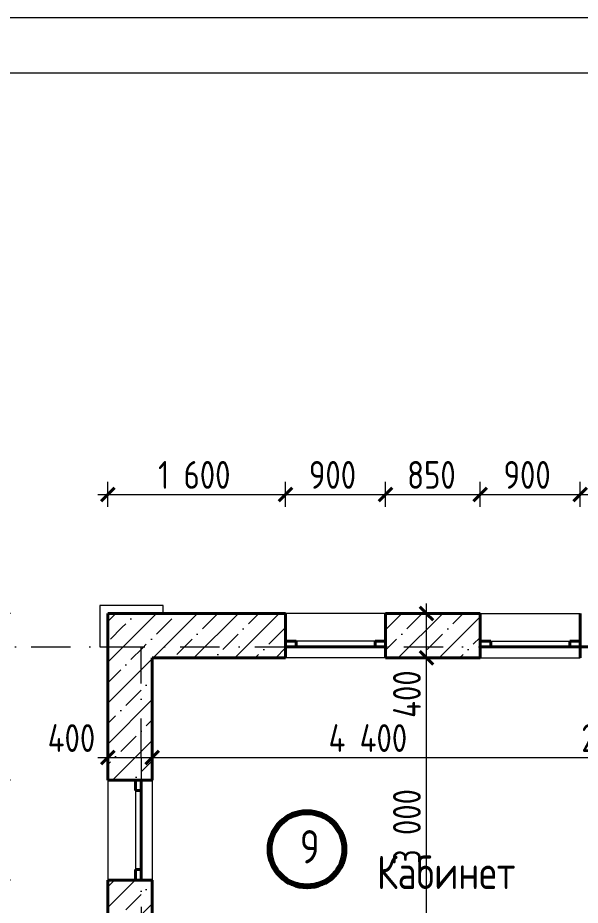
# Model space of a CAD drawing. Header units: feet. Extents: x -10410 to 374725, y -46422 to 88923.
# Drawn here: x -1109 to 3950, y 7073 to 15062 of the extents above; entities that cross this region are included whole.
import ezdxf
from ezdxf.enums import TextEntityAlignment as Align

# ---------------------------------------------------------------- set-up
doc = ezdxf.new("R2010")
doc.units = ezdxf.units.FT
doc.header["$MEASUREMENT"] = 0
doc.set_wipeout_variables(frame=1)
doc.linetypes.add('Wipeout_Contour', pattern=[1000, 0, -1000])
doc.linetypes.add('Штрихпунктирная', pattern=[670.277762, 352.777767, -176.388884, 0, -141.111112])
for name, color, linetype, lineweight in [('82323000_Ном._пера__1', 7, 'Continuous', 20), ('Аннотация - Общий_Ном._пера__41', 7, 'Continuous', 80), ('Интерьер - Мебель_Ном._пера__7', 7, 'Continuous', 20), ('Конструктив - Перекрытия_Ном._пера__21', 7, 'Continuous', 40), ('Конструктив - Стены Несущие_Ном._пера__21', 7, 'Continuous', 40), ('Окна ArchiCAD_Ном._пера__120', 7, 'Continuous', 5), ('Окна ArchiCAD_Ном._пера__21', 7, 'Continuous', 40), ('Размер - Общий_Ном._пера__120', 7, 'Continuous', 5), ('Размер - Общий_Ном._пера__21', 7, 'Continuous', 40), ('Элемент Модели - Оси_Ном._пера__1', 7, 'Continuous', 20)]:
    doc.layers.add(name, color=color, linetype=linetype, lineweight=lineweight)
for name, color, linetype in [('Интерьер - Мебель', 7, 'Continuous'), ('Конструктив - Перекрытия', 7, 'Continuous'), ('Конструктив - Стены Несущие', 7, 'Continuous'), ('Окна ArchiCAD', 7, 'Continuous'), ('Размер - Общий', 7, 'Continuous'), ('Элемент Модели - Оси', 7, 'Continuous')]:
    doc.layers.add(name, color=color, linetype=linetype)
doc.layers.add('Конструктив - Стены Несущие_Ном._пера__170', color=7, linetype='Continuous', lineweight=5, true_color=0x9f9f00)
doc.layers.add('Элемент Модели - Оси_Ном._пера__94', color=7, linetype='Continuous', lineweight=5, true_color=0xdc4f00)
doc.styles.add('СГЕНЕРИР_СТИЛЬ_1', font='arial.ttf')
doc.styles.add('СГЕНЕРИР_СТИЛЬ_2', font='CS_Gost2304.shx')
doc.dimstyles.new('СГЕНЕРИР_СТИЛЬ__1', dxfattribs={"dimtxt": 250, "dimasz": 114, "dimexe": 0.18, "dimexo": 0, "dimgap": 0.09, "dimtad": 1, "dimtih": 1, "dimtoh": 1, "dimdec": 0, "dimzin": 0, "dimdsep": 46, "dimtxsty": 'СГЕНЕРИР_СТИЛЬ_2', "dimblk": 'ARROWHEAD_6', "dimblk1": 'ARROWHEAD_6', "dimblk2": 'ARROWHEAD_6', "dimcen": 0.09, "dimclrd": 7, "dimclre": 7, "dimclrt": 7, "dimazin": 0, "dimtfac": 1, "dimtdec": 4, "dimtmove": 0, "dimatfit": 3, "dimfxl": 1, "dimtolj": 1, "dimtzin": 0, "dimarcsym": 0})
doc.dimstyles.new('СГЕНЕРИР_СТИЛЬ__2', dxfattribs={"dimtxt": 250, "dimasz": 114, "dimexe": 0.18, "dimexo": 0, "dimgap": 0.09, "dimtad": 1, "dimdec": 0, "dimzin": 0, "dimdsep": 46, "dimtxsty": 'СГЕНЕРИР_СТИЛЬ_2', "dimblk": 'ARROWHEAD_6', "dimblk1": 'ARROWHEAD_6', "dimblk2": 'ARROWHEAD_6', "dimcen": 0.09, "dimclrd": 7, "dimclre": 7, "dimclrt": 7, "dimazin": 0, "dimtfac": 1, "dimtdec": 4, "dimtmove": 0, "dimatfit": 3, "dimfxl": 1, "dimtolj": 1, "dimtzin": 0, "dimarcsym": 0})
pattern_1 = [(45, (0, 0), (-183.848, 183.848), []), (45, (-91.92, 91.92), (-183.848, 183.848), [195, -65, 0, -65])]

# ---------------------------------------------------------------- blocks, each defined once
blk = doc.blocks.new('Перекрытие_11', base_point=(0, 3250))
at = {"layer": 'Конструктив - Перекрытия_Ном._пера__21', "linetype": 'Continuous', "flags": 128}
blk.add_lwpolyline([(0, 3250), (349.5, 3250), (349.5, 6200), (0, 6200), (0, 9400), (14400, 9400), (14400, 6200), (14005.7, 6200), (14005.7, 3250), (14400, 3250), (14400, 0), (8689.2, 0), (8689.2, -1641.6), (5700.8, -1641.6), (5700.8, 0), (0, 0)], close=True, dxfattribs=at)
blk = doc.blocks.new('Окно 18_3')
at = {"layer": 'Окна ArchiCAD_Ном._пера__120', "linetype": 'Continuous'}
for p, q in [((-450, 250), (450, 250)), ((-355, 0), (355, 0)), ((355, -50), (-355, -50)), ((-450, -150), (450, -150))]:
    blk.add_line(p, q, dxfattribs=at)
at = {"layer": 'Окна ArchiCAD_Ном._пера__21', "linetype": 'Continuous'}
for p, q in [((-450, 0), (-355, 0)), ((-450, -50), (-450, 0)), ((-355, 0), (-355, -50)), ((355, -50), (355, 0)), ((355, 0), (450, 0)), ((450, -50), (450, 0)), ((-355, -50), (-450, -50)), ((450, -50), (355, -50))]:
    blk.add_line(p, q, dxfattribs=at)
blk = doc.blocks.new('Стена_5', base_point=(14400, 9400))
at = {"layer": 'Конструктив - Стены Несущие_Ном._пера__21', "linetype": 'Continuous'}
for p, q in [((3950, 9450), (3950, 9700)), ((3950, 9400), (3950, 9450)), ((3950, 9300), (3950, 9400))]:
    blk.add_line(p, q, dxfattribs=at)
at = {"color": 254, "linetype": 'Wipeout_Contour', "lineweight": 0, "ltscale": 57210.004126}
blk.add_wipeout([(-300, 9700), (100, 9300), (1299.5, 9300), (1299.5, 9400), (1299.5, 9450), (1299.5, 9700)], dxfattribs=at).dxf.layer = 'Конструктив - Стены Несущие'
at = {"color": 254, "linetype": 'Wipeout_Contour', "lineweight": 0, "ltscale": 78626.504468}
blk.add_wipeout([(2199.5, 9400), (2199.5, 9300), (3050, 9300), (3050, 9400), (3050, 9450), (3050, 9700), (2199.5, 9700), (2199.5, 9450)], dxfattribs=at).dxf.layer = 'Конструктив - Стены Несущие'
at = {"layer": 'Конструктив - Стены Несущие_Ном._пера__170', "linetype": 'Continuous'}
h = blk.add_hatch(dxfattribs=at)
h.set_pattern_fill('ЖЕЛЕЗОБЕТОН', color=256, style=0, pattern_type=2)
h.set_pattern_definition(pattern_1)
h.paths.add_polyline_path([(-300, 9700), (100, 9300), (1299.5, 9300), (1299.5, 9400), (1299.5, 9450), (1299.5, 9700)])
h = blk.add_hatch(dxfattribs=at)
h.set_pattern_fill('ЖЕЛЕЗОБЕТОН', color=256, style=0, pattern_type=2)
h.set_pattern_definition(pattern_1)
h.paths.add_polyline_path([(2199.5, 9400), (2199.5, 9300), (3050, 9300), (3050, 9400), (3050, 9450), (3050, 9700), (2199.5, 9700), (2199.5, 9450)])
at = {"layer": 'Конструктив - Стены Несущие_Ном._пера__21', "linetype": 'Continuous'}
for p, q in [((1299.5, 9450), (1299.5, 9700)), ((2199.5, 9450), (2199.5, 9700)), ((3050, 9450), (3050, 9700)), ((1299.5, 9400), (1299.5, 9450)), ((2199.5, 9400), (2199.5, 9450)), ((3050, 9400), (3050, 9450)), ((1299.5, 9300), (1299.5, 9400)), ((2199.5, 9300), (2199.5, 9400)), ((3050, 9300), (3050, 9400))]:
    blk.add_line(p, q, dxfattribs=at)
at = {"layer": 'Конструктив - Стены Несущие_Ном._пера__21', "linetype": 'Continuous', "flags": 128}
for points in [[(1299.5, 9700), (-300, 9700)], [(3050, 9700), (2199.5, 9700)], [(100, 9300), (1299.5, 9300)], [(2199.5, 9300), (3050, 9300)]]:
    blk.add_lwpolyline(points, dxfattribs=at)
at = {"layer": 'Окна ArchiCAD', "color": 21, "linetype": 'Continuous', "lineweight": 30, "true_color": 0xff9955, "xscale": -1, "zscale": 1000}
blk.add_blockref('Окно 18_3', (1749.5, 9450), dxfattribs=at)
at = {"layer": 'Окна ArchiCAD', "color": 21, "linetype": 'Continuous', "lineweight": 30, "true_color": 0xff9955, "zscale": 1000}
blk.add_blockref('Окно 18_3', (3500, 9450), dxfattribs=at)
blk = doc.blocks.new('Стена_7', base_point=(0, 9400))
at = {"color": 254, "linetype": 'Wipeout_Contour', "lineweight": 0, "ltscale": 51810.144715}
blk.add_wipeout([(-300, 8200), (-50, 8200), (0, 8200), (100, 8200), (100, 9300), (-300, 9700)], dxfattribs=at).dxf.layer = 'Конструктив - Стены Несущие'
at = {"color": 254, "linetype": 'Wipeout_Contour', "lineweight": 0, "ltscale": 41816.558457}
blk.add_wipeout([(-300, 6100), (100, 6500), (100, 7300), (0, 7300), (-50, 7300), (-300, 7300)], dxfattribs=at).dxf.layer = 'Конструктив - Стены Несущие'
at = {"layer": 'Конструктив - Стены Несущие_Ном._пера__170', "linetype": 'Continuous'}
h = blk.add_hatch(dxfattribs=at)
h.set_pattern_fill('ЖЕЛЕЗОБЕТОН', color=256, style=0, pattern_type=2)
h.set_pattern_definition(pattern_1)
h.paths.add_polyline_path([(-300, 8200), (-50, 8200), (0, 8200), (100, 8200), (100, 9300), (-300, 9700)])
h = blk.add_hatch(dxfattribs=at)
h.set_pattern_fill('ЖЕЛЕЗОБЕТОН', color=256, style=0, pattern_type=2)
h.set_pattern_definition(pattern_1)
h.paths.add_polyline_path([(-300, 6100), (100, 6500), (100, 7300), (0, 7300), (-50, 7300), (-300, 7300)])
at = {"layer": 'Конструктив - Стены Несущие_Ном._пера__21', "linetype": 'Continuous'}
for p, q in [((-50, 8200), (-300, 8200)), ((0, 8200), (-50, 8200)), ((100, 8200), (0, 8200)), ((-50, 7300), (-300, 7300)), ((0, 7300), (-50, 7300)), ((100, 7300), (0, 7300))]:
    blk.add_line(p, q, dxfattribs=at)
at = {"layer": 'Конструктив - Стены Несущие_Ном._пера__21', "linetype": 'Continuous', "flags": 128}
for points in [[(-300, 9700), (-300, 8200)], [(100, 8200), (100, 9300)], [(-300, 7300), (-300, 6100)], [(100, 6500), (100, 7300)]]:
    blk.add_lwpolyline(points, dxfattribs=at)
at = {"layer": 'Окна ArchiCAD', "color": 21, "linetype": 'Continuous', "lineweight": 30, "true_color": 0xff9955, "xscale": -1, "zscale": 1000, "rotation": 90}
blk.add_blockref('Окно 18_3', (-50, 7750), dxfattribs=at)
blk = doc.blocks.new('Руст Угловой 18')
at = {"layer": 'Интерьер - Мебель_Ном._пера__7', "linetype": 'Continuous'}
for p, q in [((70, 300), (0, 300)), ((0, 300), (0, 0)), ((70, -70), (70, 300)), ((0, 0), (-500, 0)), ((-500, 0), (-500, -70)), ((-500, -70), (70, -70))]:
    blk.add_line(p, q, dxfattribs=at)
blk = doc.blocks.new('Стандартный Маркер Сетки')
at = {"layer": 'Элемент Модели - Оси_Ном._пера__94', "linetype": 'Штрихпунктирная'}
blk.add_line((1000, 0), (17400, 0), dxfattribs=at)
at = {"layer": 'Элемент Модели - Оси_Ном._пера__1', "style": 'СГЕНЕРИР_СТИЛЬ_1'}
blk.add_attdef('AC_MarkerText_1', text='', height=350, dxfattribs=at).set_placement((-500, 20.0005), align=Align.MIDDLE_CENTER)
blk = doc.blocks.new('Стандартный Маркер Сетки_3')
at = {"layer": 'Элемент Модели - Оси_Ном._пера__94', "linetype": 'Штрихпунктирная'}
for q in [(0, 0), (15413.8, 0)]:
    blk.add_line((1000, 0), q, dxfattribs=at)
at = {"layer": 'Элемент Модели - Оси_Ном._пера__1', "style": 'СГЕНЕРИР_СТИЛЬ_1'}
blk.add_attdef('AC_MarkerText_1', text='', height=350, rotation=90, dxfattribs=at).set_placement((16913.8, 20), align=Align.MIDDLE_CENTER)
blk = doc.blocks.new('*D351')
at = {"layer": 'Размер - Общий_Ном._пера__120', "linetype": 'Continuous', "transparency": 16777216}
for p, q in [((-1175.5, 7300), (-1400.5, 7300)), ((-1288, 6099.6), (-1288, 7300)), ((-1175.5, 6099.6), (-1400.5, 6099.6))]:
    blk.add_line(p, q, dxfattribs=at)
at = {"layer": 'Размер - Общий_Ном._пера__21', "linetype": 'Continuous', "transparency": 16777216}
for p, q in [((-1348, 7360), (-1228, 7240)), ((-1348, 6159.6), (-1228, 6039.6))]:
    blk.add_line(p, q, dxfattribs=at)
at = {"layer": 'Размер - Общий_Ном._пера__120', "transparency": 16777216, "insert": (-1338, 6353.1), "char_height": 250, "attachment_point": 7, "rotation": 90, "style": 'СГЕНЕРИР_СТИЛЬ_2'}
blk.add_mtext('\\A1;{\\FCS_Gost2304.shx|c204;1\xa0200}', dxfattribs=at)
blk = doc.blocks.new('ARROWHEAD_6')
at = {"color": 0, "linetype": 'Continuous', "lineweight": 0}
for p, q in [((0, 0), (-1, 0)), ((-0.5, -0.5), (0.5, 0.5))]:
    blk.add_line(p, q, dxfattribs=at)
blk = doc.blocks.new('*D352')
at = {"layer": 'Размер - Общий_Ном._пера__120', "linetype": 'Continuous', "transparency": 16777216}
for p, q in [((-1175.5, 8200), (-1400.5, 8200)), ((-1288, 7300), (-1288, 8200)), ((-1175.5, 7300), (-1400.5, 7300))]:
    blk.add_line(p, q, dxfattribs=at)
at = {"layer": 'Размер - Общий_Ном._пера__21', "linetype": 'Continuous', "transparency": 16777216}
for p, q in [((-1348, 8260), (-1228, 8140)), ((-1348, 7360), (-1228, 7240))]:
    blk.add_line(p, q, dxfattribs=at)
at = {"layer": 'Размер - Общий_Ном._пера__120', "transparency": 16777216, "insert": (-1338, 7510), "char_height": 250, "attachment_point": 7, "rotation": 90, "style": 'СГЕНЕРИР_СТИЛЬ_2'}
blk.add_mtext('\\A1;{\\FCS_Gost2304.shx|c204;900}', dxfattribs=at)
blk = doc.blocks.new('*D353')
at = {"layer": 'Размер - Общий_Ном._пера__120', "linetype": 'Continuous', "transparency": 16777216}
for p, q in [((-1288, 9700), (-1288, 9790)), ((-1175.5, 9700), (-1400.5, 9700)), ((-1288, 8200), (-1288, 9700)), ((-1175.5, 8200), (-1400.5, 8200))]:
    blk.add_line(p, q, dxfattribs=at)
at = {"layer": 'Размер - Общий_Ном._пера__21', "linetype": 'Continuous', "transparency": 16777216}
for p, q in [((-1228, 9640), (-1348, 9760)), ((-1348, 8260), (-1228, 8140))]:
    blk.add_line(p, q, dxfattribs=at)
at = {"layer": 'Размер - Общий_Ном._пера__120', "transparency": 16777216, "insert": (-1338, 8611.8), "char_height": 250, "attachment_point": 7, "rotation": 90, "style": 'СГЕНЕРИР_СТИЛЬ_2'}
blk.add_mtext('\\A1;{\\FCS_Gost2304.shx|c204;1\xa0500}', dxfattribs=at)
blk = doc.blocks.new('*D372')
at = {"layer": 'Размер - Общий_Ном._пера__120', "linetype": 'Continuous', "transparency": 16777216}
for p, q in [((2678.6, 9300), (2453.6, 9300)), ((2566.1, 6300), (2566.1, 9300)), ((2678.6, 6300), (2453.6, 6300))]:
    blk.add_line(p, q, dxfattribs=at)
at = {"layer": 'Размер - Общий_Ном._пера__21', "linetype": 'Continuous', "transparency": 16777216}
for p, q in [((2506.1, 9360), (2626.1, 9240)), ((2506.1, 6360), (2626.1, 6240))]:
    blk.add_line(p, q, dxfattribs=at)
at = {"layer": 'Размер - Общий_Ном._пера__120', "transparency": 16777216, "char_height": 250, "attachment_point": 7, "rotation": 90, "style": 'СГЕНЕРИР_СТИЛЬ_2'}
for s, insert in [('\\A1;{\\FCS_Gost2304.shx|c204;400}', (2516.1, 8760)), ('\\A1;{\\FCS_Gost2304.shx|c204;3\xa0000}', (2516.1, 7435.2)), ('\\A1;{\\FCS_Gost2304.shx|c204;200}', (2516.1, 6360))]:
    blk.add_mtext(s, dxfattribs=dict(at, insert=insert))
blk = doc.blocks.new('*D373')
at = {"layer": 'Размер - Общий_Ном._пера__120', "linetype": 'Continuous', "transparency": 16777216}
for p, q in [((2566.1, 9700), (2566.1, 9790)), ((2678.6, 9700), (2453.6, 9700)), ((2566.1, 9300), (2566.1, 9700)), ((2678.6, 9300), (2453.6, 9300))]:
    blk.add_line(p, q, dxfattribs=at)
at = {"layer": 'Размер - Общий_Ном._пера__21', "linetype": 'Continuous', "transparency": 16777216}
for p, q in [((2626.1, 9640), (2506.1, 9760)), ((2506.1, 9360), (2626.1, 9240))]:
    blk.add_line(p, q, dxfattribs=at)
blk = doc.blocks.new('*D388')
at = {"layer": 'Размер - Общий_Ном._пера__120', "linetype": 'Continuous', "transparency": 16777216}
for p, q in [((-300, 10659.2), (-300, 10884.2)), ((1299.5, 10659.2), (1299.5, 10884.2)), ((-390, 10771.7), (-300, 10771.7)), ((-300, 10771.7), (1299.5, 10771.7))]:
    blk.add_line(p, q, dxfattribs=at)
at = {"layer": 'Размер - Общий_Ном._пера__21', "linetype": 'Continuous', "transparency": 16777216}
for p, q in [((-240, 10831.7), (-360, 10711.7)), ((1359.5, 10831.7), (1239.5, 10711.7))]:
    blk.add_line(p, q, dxfattribs=at)
at = {"layer": 'Размер - Общий_Ном._пера__120', "transparency": 16777216, "insert": (153.1, 10821.7), "char_height": 250, "attachment_point": 7, "style": 'СГЕНЕРИР_СТИЛЬ_2'}
blk.add_mtext('\\A1;{\\FCS_Gost2304.shx|c204;1\xa0600}', dxfattribs=at)
blk = doc.blocks.new('*D389')
at = {"layer": 'Размер - Общий_Ном._пера__120', "linetype": 'Continuous', "transparency": 16777216}
for p, q in [((1299.5, 10659.2), (1299.5, 10884.2)), ((2199.5, 10659.2), (2199.5, 10884.2)), ((1299.5, 10771.7), (2199.5, 10771.7))]:
    blk.add_line(p, q, dxfattribs=at)
at = {"layer": 'Размер - Общий_Ном._пера__21', "linetype": 'Continuous', "transparency": 16777216}
for p, q in [((1359.5, 10831.7), (1239.5, 10711.7)), ((2259.5, 10831.7), (2139.5, 10711.7))]:
    blk.add_line(p, q, dxfattribs=at)
at = {"layer": 'Размер - Общий_Ном._пера__120', "transparency": 16777216, "insert": (1509.5, 10821.7), "char_height": 250, "attachment_point": 7, "style": 'СГЕНЕРИР_СТИЛЬ_2'}
blk.add_mtext('\\A1;{\\FCS_Gost2304.shx|c204;900}', dxfattribs=at)
blk = doc.blocks.new('*D390')
at = {"layer": 'Размер - Общий_Ном._пера__120', "linetype": 'Continuous', "transparency": 16777216}
for p, q in [((2199.5, 10659.2), (2199.5, 10884.2)), ((3050, 10659.2), (3050, 10884.2)), ((2199.5, 10771.7), (3050, 10771.7))]:
    blk.add_line(p, q, dxfattribs=at)
at = {"layer": 'Размер - Общий_Ном._пера__21', "linetype": 'Continuous', "transparency": 16777216}
for p, q in [((2259.5, 10831.7), (2139.5, 10711.7)), ((3110, 10831.7), (2990, 10711.7))]:
    blk.add_line(p, q, dxfattribs=at)
at = {"layer": 'Размер - Общий_Ном._пера__120', "transparency": 16777216, "insert": (2393.2, 10821.7), "char_height": 250, "attachment_point": 7, "style": 'СГЕНЕРИР_СТИЛЬ_2'}
blk.add_mtext('\\A1;{\\FCS_Gost2304.shx|c204;850}', dxfattribs=at)
blk = doc.blocks.new('*D391')
at = {"layer": 'Размер - Общий_Ном._пера__120', "linetype": 'Continuous', "transparency": 16777216}
for p, q in [((3050, 10659.2), (3050, 10884.2)), ((3950, 10659.2), (3950, 10884.2)), ((3050, 10771.7), (3950, 10771.7))]:
    blk.add_line(p, q, dxfattribs=at)
at = {"layer": 'Размер - Общий_Ном._пера__21', "linetype": 'Continuous', "transparency": 16777216}
for p, q in [((3110, 10831.7), (2990, 10711.7)), ((4010, 10831.7), (3890, 10711.7))]:
    blk.add_line(p, q, dxfattribs=at)
at = {"layer": 'Размер - Общий_Ном._пера__120', "transparency": 16777216, "insert": (3260, 10821.7), "char_height": 250, "attachment_point": 7, "style": 'СГЕНЕРИР_СТИЛЬ_2'}
blk.add_mtext('\\A1;{\\FCS_Gost2304.shx|c204;900}', dxfattribs=at)
blk = doc.blocks.new('*D392')
at = {"layer": 'Размер - Общий_Ном._пера__120', "linetype": 'Continuous', "transparency": 16777216}
for p, q in [((3950, 10659.2), (3950, 10884.2)), ((5250.3, 10659.2), (5250.3, 10884.2)), ((3950, 10771.7), (5250.3, 10771.7))]:
    blk.add_line(p, q, dxfattribs=at)
at = {"layer": 'Размер - Общий_Ном._пера__21', "linetype": 'Continuous', "transparency": 16777216}
for p, q in [((4010, 10831.7), (3890, 10711.7)), ((5310.3, 10831.7), (5190.3, 10711.7))]:
    blk.add_line(p, q, dxfattribs=at)
at = {"layer": 'Размер - Общий_Ном._пера__120', "transparency": 16777216, "insert": (4261.9, 10821.7), "char_height": 250, "attachment_point": 7, "style": 'СГЕНЕРИР_СТИЛЬ_2'}
blk.add_mtext('\\A1;{\\FCS_Gost2304.shx|c204;1\xa0300}', dxfattribs=at)
blk = doc.blocks.new('*D401')
at = {"layer": 'Размер - Общий_Ном._пера__120', "linetype": 'Continuous', "transparency": 16777216}
for p, q in [((-300, 8290.8), (-300, 8515.8)), ((-390, 8403.3), (-300, 8403.3)), ((-300, 8403.3), (100, 8403.3))]:
    blk.add_line(p, q, dxfattribs=at)
at = {"layer": 'Размер - Общий_Ном._пера__21', "linetype": 'Continuous', "transparency": 16777216}
for p, q in [((-240, 8463.3), (-360, 8343.3)), ((160, 8463.3), (40, 8343.3))]:
    blk.add_line(p, q, dxfattribs=at)
at = {"layer": 'Размер - Общий_Ном._пера__120', "transparency": 16777216, "insert": (-840, 8453.3), "char_height": 250, "attachment_point": 7, "style": 'СГЕНЕРИР_СТИЛЬ_2'}
blk.add_mtext('\\A1;{\\FCS_Gost2304.shx|c204;400}', dxfattribs=at)
blk = doc.blocks.new('*D402')
at = {"layer": 'Размер - Общий_Ном._пера__120', "linetype": 'Continuous', "transparency": 16777216}
for p, q in [((100, 8290.8), (100, 8515.8)), ((4499.5, 8290.8), (4499.5, 8515.8)), ((-300, 8403.3), (100, 8403.3)), ((100, 8403.3), (4499.5, 8403.3))]:
    blk.add_line(p, q, dxfattribs=at)
at = {"layer": 'Размер - Общий_Ном._пера__21', "linetype": 'Continuous', "transparency": 16777216}
for p, q in [((160, 8463.3), (40, 8343.3)), ((4559.5, 8463.3), (4439.5, 8343.3))]:
    blk.add_line(p, q, dxfattribs=at)
at = {"layer": 'Размер - Общий_Ном._пера__120', "transparency": 16777216, "char_height": 250, "attachment_point": 7, "style": 'СГЕНЕРИР_СТИЛЬ_2'}
for s, insert in [('\\A1;{\\FCS_Gost2304.shx|c204;4\xa0400}', (1686.4, 8453.3)), ('\\A1;{\\FCS_Gost2304.shx|c204;200}', (3959.5, 8453.3))]:
    blk.add_mtext(s, dxfattribs=dict(at, insert=insert))

msp = doc.modelspace()

# ---------------------------------------------------------------- linework, layer by layer
at = {"layer": '82323000_Ном._пера__1', "linetype": 'Continuous'}
for p, q in [((31533.84594, 15061.56007), (-10409.70218, 15061.56007)), ((31033.84594, 14561.56007), (-8409.70218, 14561.56007))]:
    msp.add_line(p, q, dxfattribs=at)
at = {"layer": 'Аннотация - Общий_Ном._пера__41', "linetype": 'Continuous'}
msp.add_circle((1492.51293, 7577.07254), 335.02577, dxfattribs=at)

# ---------------------------------------------------------------- block references
at = {"layer": 'Конструктив - Перекрытия', "linetype": 'Continuous'}
msp.add_blockref('Перекрытие_11', (0, 3249.99987), dxfattribs=at)

# ---------------------------------------------------------------- texts
at = {"layer": 'Размер - Общий_Ном._пера__120', "linetype": 'Continuous', "char_height": 300, "attachment_point": 7, "style": 'СГЕНЕРИР_СТИЛЬ_2'}
for s, insert in [('\\A1;{\\FCS_Gost2304.shx;9}', (1428.51254, 7449.79957)), ('\\A1;{\\FCS_Gost2304.shx;Кабинет}', (2122.03762, 7218.78104))]:
    msp.add_mtext(s, dxfattribs=dict(at, insert=insert))

# ---------------------------------------------------------------- next in the draw order: block references
at = {"layer": 'Конструктив - Стены Несущие'}
msp.add_blockref('Стена_5', (14400, 9400), dxfattribs=at)

# ---------------------------------------------------------------- next in the draw order: block references
msp.add_blockref('Стена_7', (0, 9400), dxfattribs=at)

# ---------------------------------------------------------------- next in the draw order: dimensions: what is measured, and where the dimension line sits
at = {"layer": 'Размер - Общий', "linetype": 'Continuous'}
for base, p1, p2, picture, middle in [((5250.25642, 10771.74135), (3949.99501, 9700), (5250.25642, 9700), '*D392', (4689.37196, 10946.74135)), ((2199.53714, 10771.74135), (1299.53714, 9700), (2199.53714, 9700), '*D389', (1794.10839, 10946.74135)), ((3049.99501, 10771.74135), (2199.53714, 9700), (3049.99501, 9700), '*D390', (2677.82233, 10946.74135)), ((3949.99501, 10771.74135), (3049.99501, 9700), (3949.99501, 9700), '*D391', (3544.56627, 10946.74135))]:
    dim = msp.add_linear_dim(base=base, p1=p1, p2=p2, dimstyle='СГЕНЕРИР_СТИЛЬ__1', dxfattribs=at)
    dim.commit()
    dim.dimension.update_dxf_attribs({"geometry": picture, "text_midpoint": middle, "dimtype": 160})
for base, p1, p2, picture, middle in [((2566.13295, 9700), (7200, 9300), (7200, 9700), '*D373', (2391.13295, 9044.57)), ((2566.13295, 9300), (7200, 6300.03915), (7200, 9300), '*D372', (2391.13295, 7862.59956))]:
    dim = msp.add_linear_dim(base=base, p1=p1, p2=p2, angle=90, dimstyle='СГЕНЕРИР_СТИЛЬ__2', dxfattribs=at)
    dim.commit()
    dim.dimension.update_dxf_attribs({"geometry": picture, "text_midpoint": middle, "dimtype": 160, "text_rotation": 90})

# ---------------------------------------------------------------- next in the draw order: block references
at = {"layer": 'Интерьер - Мебель', "color": 214, "linetype": 'Continuous', "lineweight": 20, "zscale": 1000, "rotation": 180}
msp.add_blockref('Руст Угловой 18', (-300, 9700), dxfattribs=at)
at = {"layer": 'Элемент Модели - Оси', "color": 8, "linetype": 'Continuous', "lineweight": 20, "zscale": 1000}
msp.add_blockref('Стандартный Маркер Сетки', (-4000, 9400), dxfattribs=at)
at = {"layer": 'Элемент Модели - Оси', "color": 8, "linetype": 'Continuous', "lineweight": 20, "zscale": 1000, "rotation": 270}
msp.add_blockref('Стандартный Маркер Сетки_3', (0, 9400), dxfattribs=at)

# ---------------------------------------------------------------- next in the draw order: dimensions: what is measured, and where the dimension line sits
at = {"layer": 'Размер - Общий', "linetype": 'Continuous'}
for base, p1, p2, picture, middle in [((1299.53714, 10771.74135), (-300, 9700), (1299.53714, 9700), '*D388', (580.52982, 10946.74135)), ((4499.52727, 8403.26403), (100, 7800.01958), (4499.52727, 7800.01958), '*D402', (2113.85738, 8578.26403)), ((100, 8403.26403), (-300, 7800.01958), (100, 7800.01958), '*D401', (-555.43, 8578.26403))]:
    dim = msp.add_linear_dim(base=base, p1=p1, p2=p2, dimstyle='СГЕНЕРИР_СТИЛЬ__1', dxfattribs=at)
    dim.commit()
    dim.dimension.update_dxf_attribs({"geometry": picture, "text_midpoint": middle, "dimtype": 160})
for base, p1, p2, picture, middle in [((-1288.04177, 9700), (-300, 8199.99927), (-300, 9700), '*D353', (-1463.04177, 9039.24587)), ((-1288.04177, 8199.99927), (-300, 7299.99927), (-300, 8199.99927), '*D352', (-1463.04177, 7794.57052)), ((-1288.04177, 7299.99927), (-300, 6099.5621), (-300, 7299.99927), '*D351', (-1463.04177, 6780.54193))]:
    dim = msp.add_linear_dim(base=base, p1=p1, p2=p2, angle=90, dimstyle='СГЕНЕРИР_СТИЛЬ__2', dxfattribs=at)
    dim.commit()
    dim.dimension.update_dxf_attribs({"geometry": picture, "text_midpoint": middle, "dimtype": 160, "text_rotation": 90})

doc.saveas('drawing.dxf')
